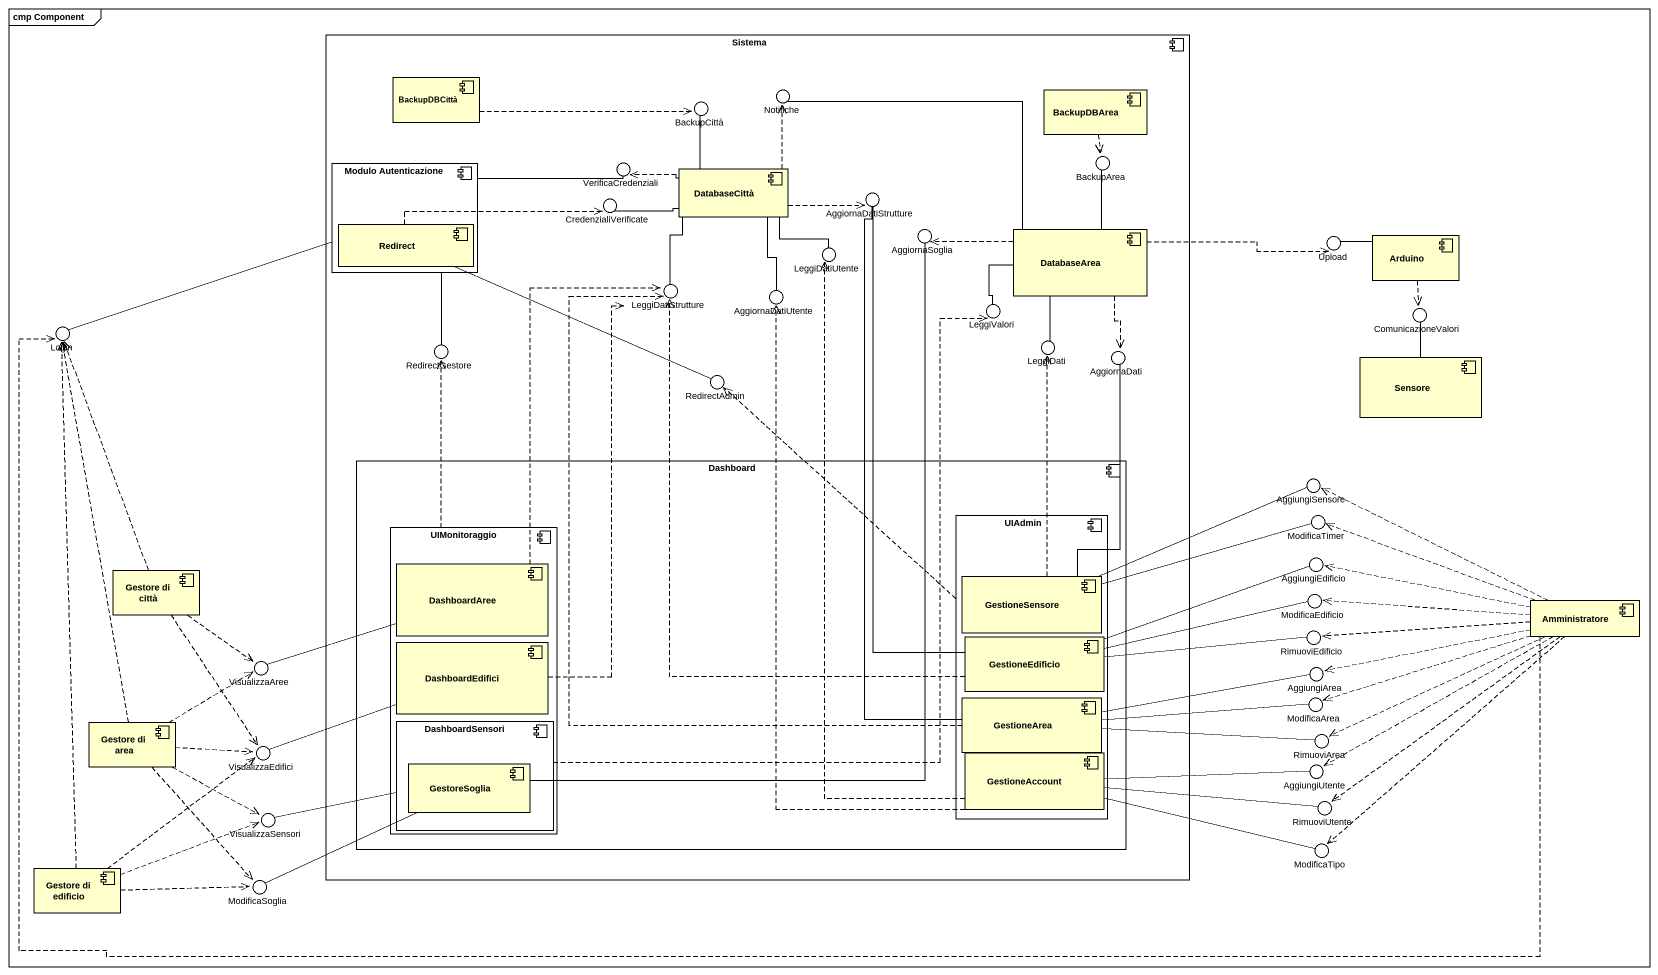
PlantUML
@startuml
mainframe cmp Component
component Sistema {
  component BackupDBCittà
  component BackupDBArea
  component "Modulo Autenticazione" as Modulo_Autenticazione {
    component Redirect
  }
  component DatabaseCittà
  component DatabaseArea
  component Dashboard {
    component UIAdmin {
      component GestioneSensore
      component GestioneEdificio
      component GestioneArea
      component GestioneAccount
    }
    component UIMonitoraggio {
      component DashboardAree
      component DashboardEdifici
      component DashboardSensori {
        component GestoreSoglia
      }
    }
  }
}
() BackupCittà
() Notifiche
() VerificaCredenziali
() BackupArea
() CredenzialiVerificate
() AggiornaDatiStrutture
() AggiornaSoglia
() Upload
component Arduino
() LeggiDatiUtente
() LeggiDatiStrutture
() AggiornaDatiUtente
() LeggiValori
() ComunicazioneValori
() Login
() RedirectGestore
() LeggiDati
() AggiornaDati
component Sensore
() RedirectAdmin
() AggiungiSensore
() ModificaTimer
component "Gestore di città" as Gestore_di_città
() ModificaEdificio
() AggiungiEdificio
() RimuoviEdificio
component Amministratore
() VisualizzaAree
() AggiungiArea
() ModificaArea
component "Gestore di area" as Gestore_di_area
() VisualizzaEdifici
() RimuoviArea
() AggiungiUtente
() VisualizzaSensori
() RimuoviUtente
component "Gestore di edificio" as Gestore_di_edificio
() ModificaTipo
() ModificaSoglia
Sistema -up- BackupCittà
Sistema -up- Notifiche
Sistema -up- VerificaCredenziali
Sistema -up- BackupArea
Sistema -up- CredenzialiVerificate
Sistema -up- AggiornaDatiStrutture
Sistema -up- AggiornaSoglia
Sistema -up- LeggiDatiUtente
Sistema -up- LeggiDatiStrutture
Sistema -up- AggiornaDatiUtente
Sistema -up- LeggiValori
Sistema -left- RedirectGestore
Sistema -right- LeggiDati
Sistema -right- AggiornaDati
Sistema -up- RedirectAdmin
BackupDBCittà .right.> BackupCittà
BackupDBArea ..> BackupArea
Modulo_Autenticazione -right- VerificaCredenziali
Modulo_Autenticazione -left- Login
Modulo_Autenticazione -- RedirectGestore
DatabaseCittà -up- BackupCittà
DatabaseCittà .up.> Notifiche
DatabaseCittà .left.> VerificaCredenziali
DatabaseCittà -left- CredenzialiVerificate
DatabaseCittà .right.> AggiornaDatiStrutture
DatabaseCittà -- LeggiDatiUtente
DatabaseCittà -- LeggiDatiStrutture
DatabaseCittà -- AggiornaDatiUtente
Redirect .right.> CredenzialiVerificate
Redirect -right- RedirectAdmin
DatabaseArea -left- Notifiche
DatabaseArea -up- BackupArea
DatabaseArea .left.> AggiornaSoglia
DatabaseArea .right.> Upload
DatabaseArea -left- LeggiValori
DatabaseArea -- LeggiDati
DatabaseArea ..> AggiornaDati
Arduino -left- Upload
Arduino ..> ComunicazioneValori
Sensore -up- ComunicazioneValori
UIAdmin .up.> RedirectAdmin
UIMonitoraggio .up.> RedirectGestore
Gestore_di_città .up.> Login
Gestore_di_città ..> VisualizzaAree
Gestore_di_città ..> VisualizzaEdifici
DashboardAree .up.> LeggiDatiStrutture
DashboardAree -left- VisualizzaAree
GestioneSensore .up.> LeggiDati
GestioneSensore -up- AggiornaDati
GestioneSensore -right- AggiungiSensore
GestioneSensore -right- ModificaTimer
Amministratore .left.> Login
Amministratore .left.> AggiungiSensore
Amministratore .left.> ModificaTimer
Amministratore .left.> ModificaEdificio
Amministratore .left.> AggiungiEdificio
Amministratore .left.> RimuoviEdificio
Amministratore .left.> AggiungiArea
Amministratore .left.> ModificaArea
Amministratore .left.> RimuoviArea
Amministratore .left.> AggiungiUtente
Amministratore ..> RimuoviUtente
Amministratore ..> ModificaTipo
DashboardEdifici .up.> LeggiDatiStrutture
DashboardEdifici -left- VisualizzaEdifici
GestioneEdificio -up- AggiornaDatiStrutture
GestioneEdificio .up.> LeggiDatiStrutture
GestioneEdificio -right- ModificaEdificio
GestioneEdificio -right- AggiungiEdificio
GestioneEdificio -right- RimuoviEdificio
GestioneArea -up- AggiornaDatiStrutture
GestioneArea .up.> LeggiDatiStrutture
GestioneArea -right- AggiungiArea
GestioneArea -right- ModificaArea
GestioneArea -right- RimuoviArea
Gestore_di_area .up.> Login
Gestore_di_area .right.> VisualizzaAree
Gestore_di_area .right.> VisualizzaEdifici
Gestore_di_area .right.> VisualizzaSensori
Gestore_di_area ..> ModificaSoglia
DashboardSensori .up.> LeggiValori
DashboardSensori -left- VisualizzaSensori
GestoreSoglia -up- AggiornaSoglia
GestoreSoglia -left- ModificaSoglia
GestioneAccount .up.> LeggiDatiUtente
GestioneAccount .up.> AggiornaDatiUtente
GestioneAccount -right- AggiungiUtente
GestioneAccount -right- RimuoviUtente
GestioneAccount -right- ModificaTipo
Gestore_di_edificio .up.> Login
Gestore_di_edificio .up.> VisualizzaEdifici
Gestore_di_edificio .right.> VisualizzaSensori
Gestore_di_edificio .right.> ModificaSoglia
@enduml
